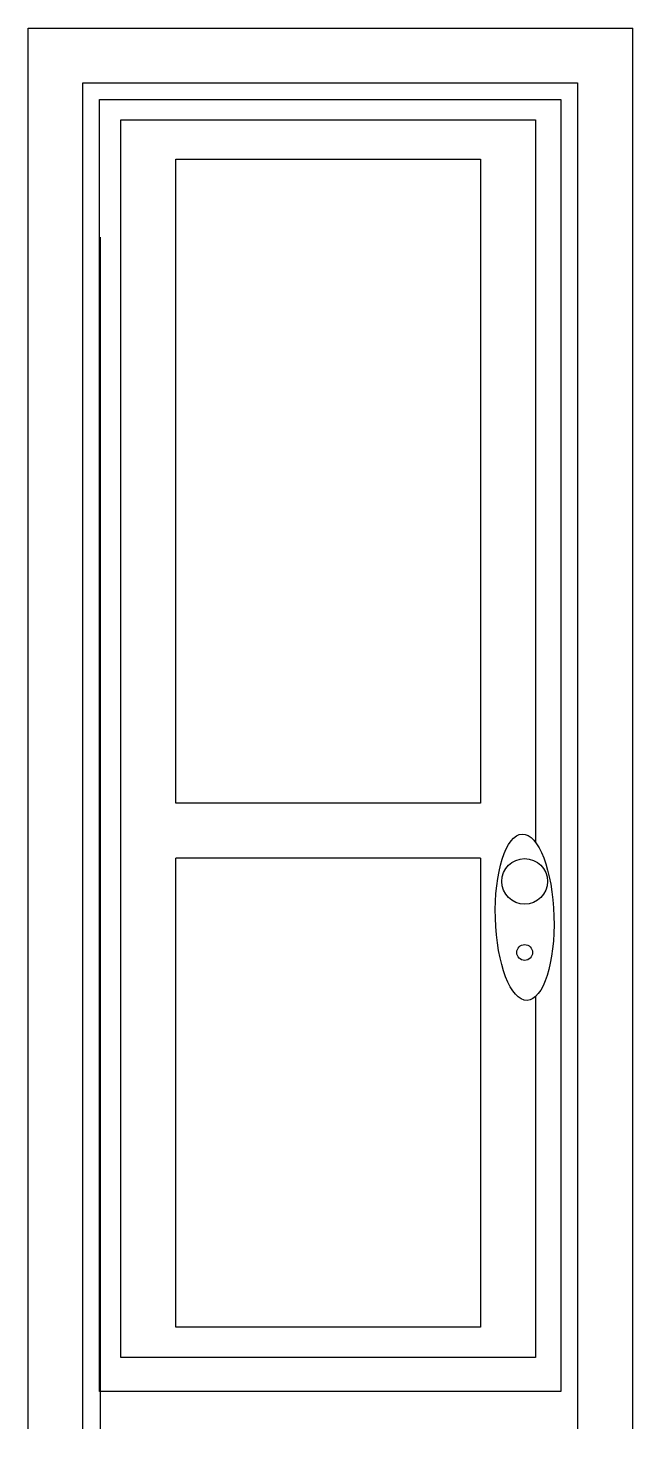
# Model space of a CAD drawing. Header units: millimetres. Extents: x 811.13 to 812.02, y 152.18 to 154.23.
import ezdxf

# ---------------------------------------------------------------- set-up
doc = ezdxf.new("R2010")
doc.units = ezdxf.units.MM
doc.header["$MEASUREMENT"] = 0

msp = doc.modelspace()

# ---------------------------------------------------------------- linework, layer by layer
for p, q in [((811.1333, 152.321), (811.1333, 154.2323)), ((811.1333, 154.2323), (811.9333, 154.2323)), ((811.1333, 152.1759), (811.1333, 154.2323)), ((811.1333, 154.2323), (812.0206, 154.2323)), ((811.1937, 154.2323), (812.0206, 154.2323)), ((812.0206, 152.1759), (812.0206, 154.2323)), ((811.2139, 154.1517), (811.9392, 154.1517)), ((811.2139, 152.1759), (811.2139, 154.1517)), ((811.9392, 154.1517), (811.9392, 152.2067)), ((811.9392, 154.1517), (811.9392, 152.1759)), ((811.2392, 153.9253), (811.2392, 152.1759)), ((811.797, 153.0945), (811.3501, 153.0945)), ((811.797, 153.0139), (811.3501, 153.0139))]:
    msp.add_line(p, q)
msp.add_lwpolyline([(811.2381, 154.1276), (811.915, 154.1276), (811.915, 152.2308), (811.2381, 152.2308)], close=True)
for points in [[(811.8776, 152.8106), (811.8776, 152.281), (811.2695, 152.281), (811.2695, 154.0974), (811.8776, 154.0974), (811.8776, 153.0369)], [(811.3501, 153.0945), (811.3501, 154.0397), (811.797, 154.0397), (811.797, 153.0945)], [(811.797, 153.0139), (811.797, 152.3253), (811.3501, 152.3253), (811.3501, 153.0139)]]:
    msp.add_lwpolyline(points)
for centre, radius in [((811.8617, 152.9797), 0.0335), ((811.8617, 152.8754), 0.0116)]:
    msp.add_circle(centre, radius)
msp.add_ellipse((811.8617, 152.927), major_axis=(-0.0035, 0.1221), ratio=0.352008)

doc.saveas('drawing.dxf')
